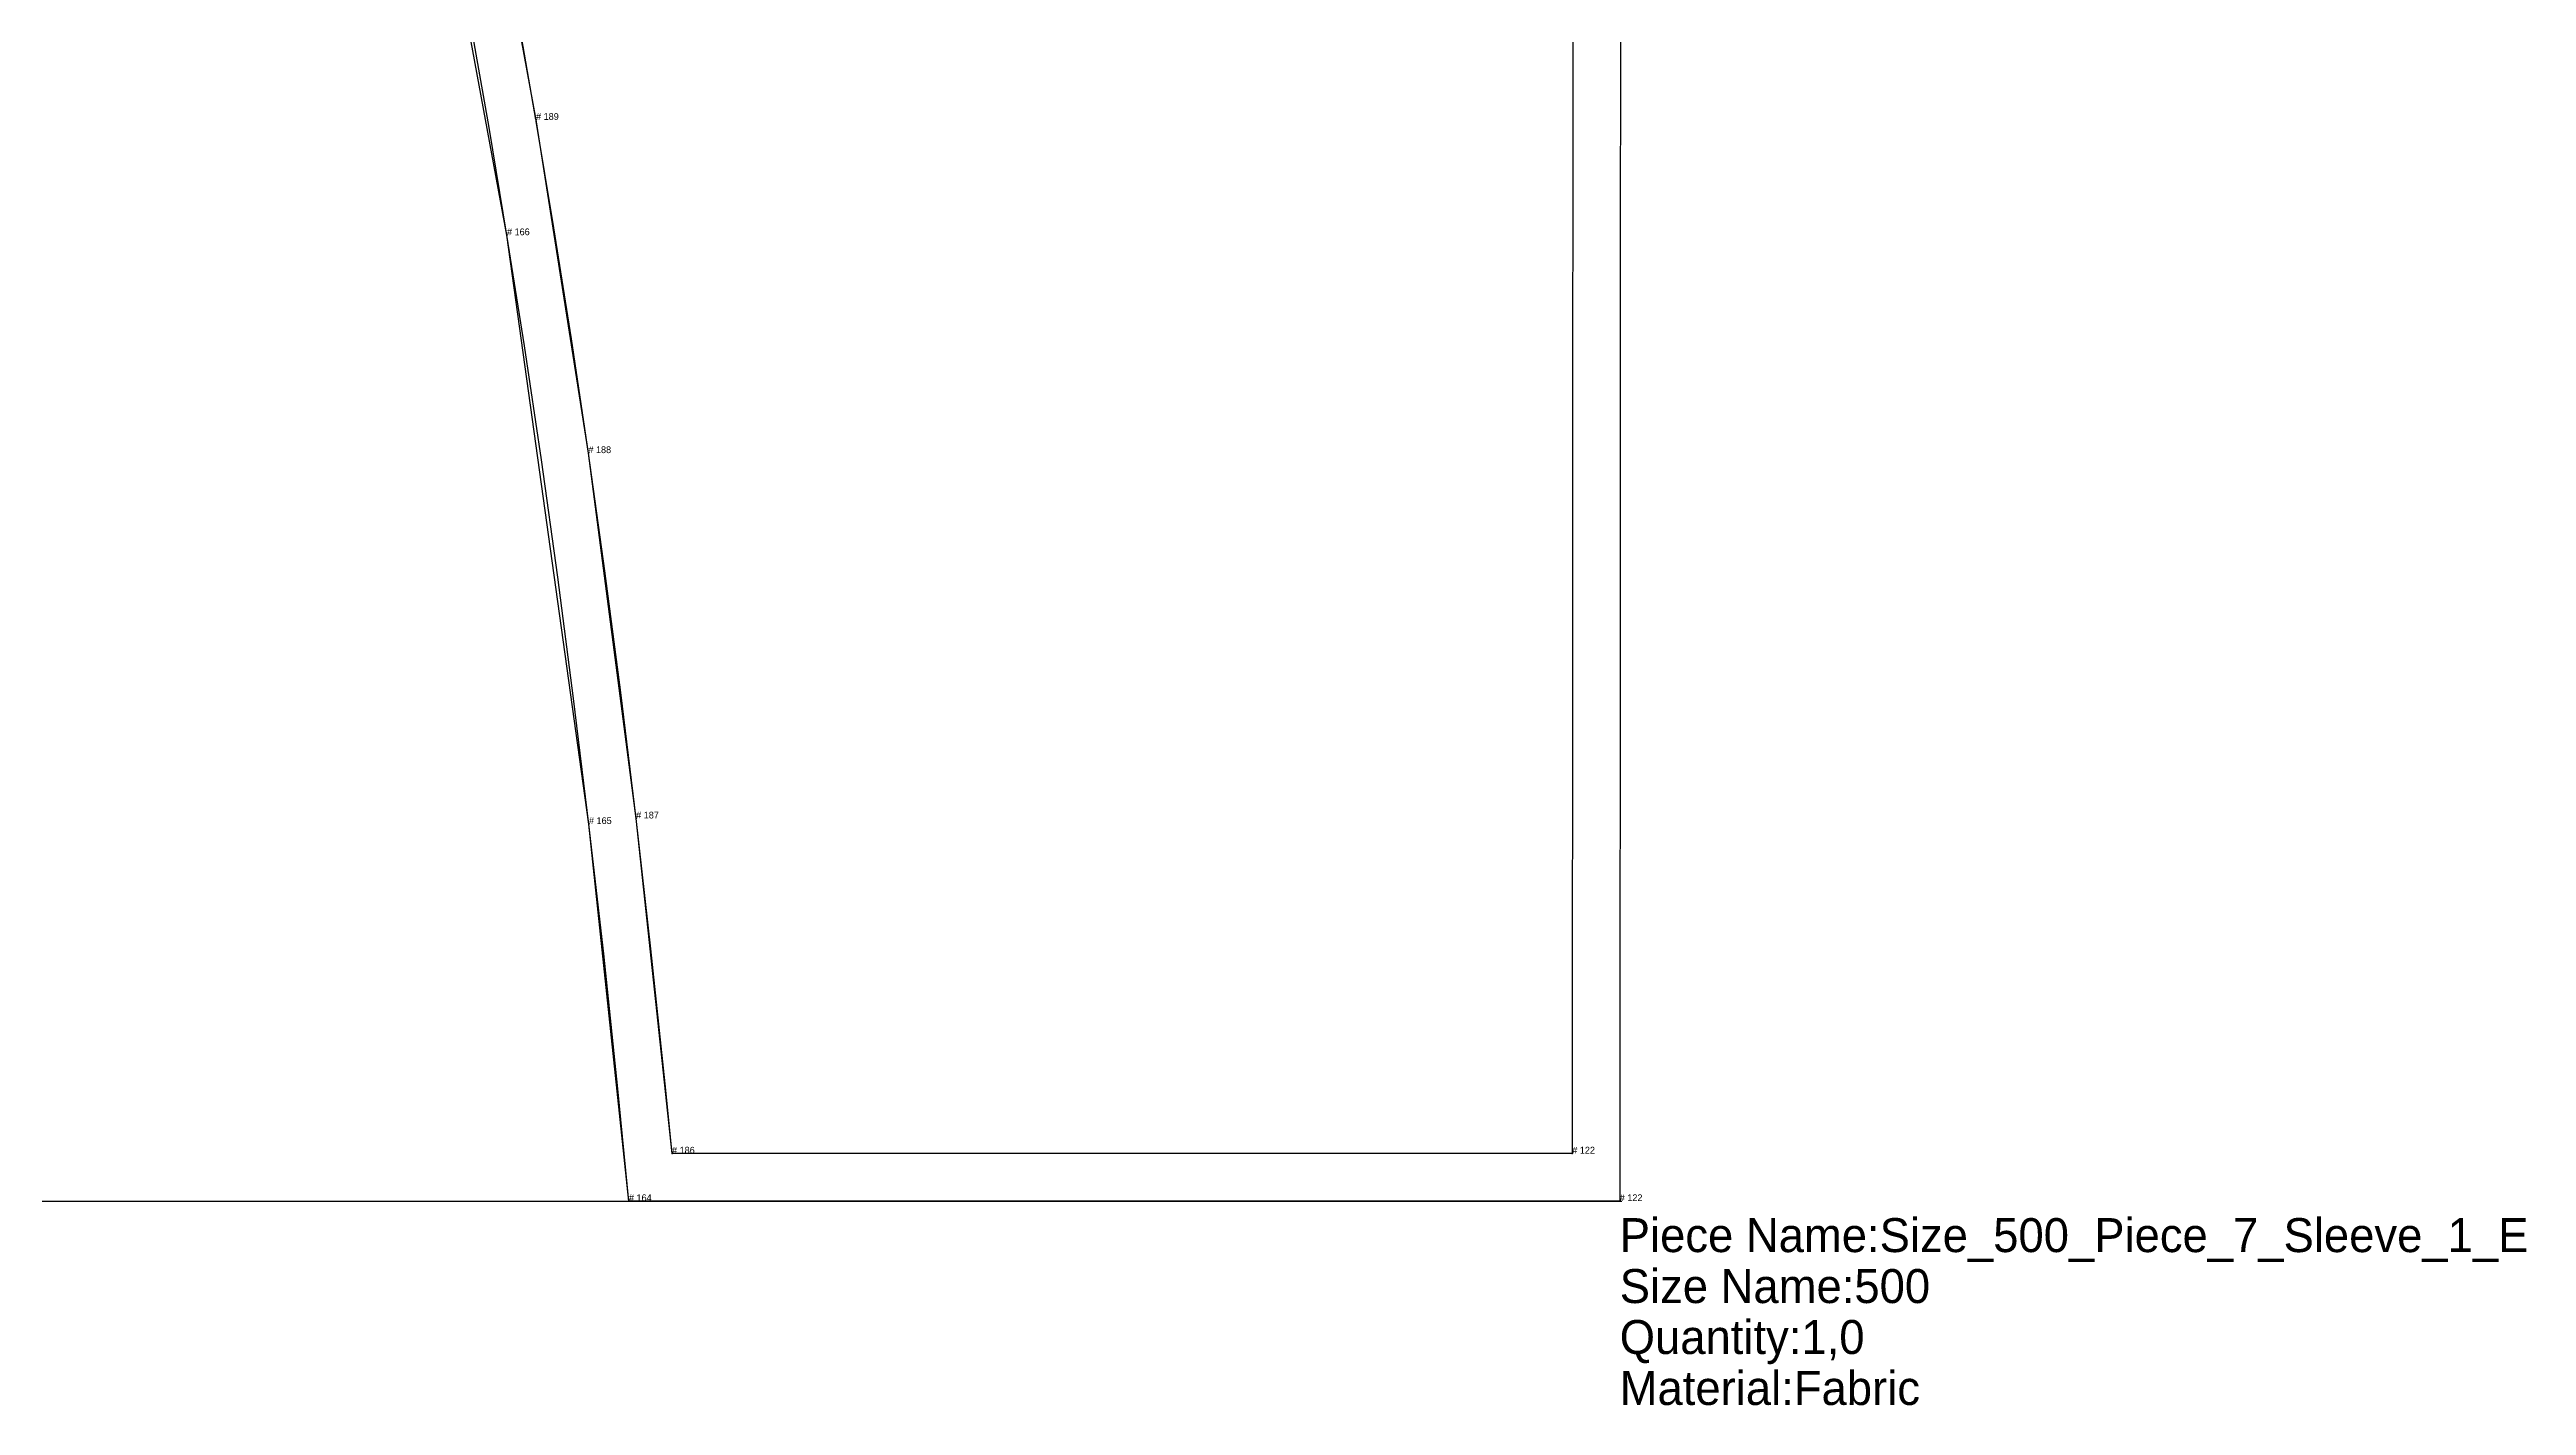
# Model space of a CAD drawing. Extents: x 0 to 1208, y -69 to 896.
# Drawn here: x 796.3 to 1161.1, y 33.4 to 233 of the extents above; entities that cross this region are included whole.
import ezdxf

# ---------------------------------------------------------------- set-up
doc = ezdxf.new("R2010")
doc.units = 0
for name, color, linetype in [('1', 7, 'CONTINUOUS'), ('14', 7, 'CONTINUOUS'), ('2', 7, 'CONTINUOUS'), ('3', 7, 'CONTINUOUS'), ('5', 7, 'CONTINUOUS'), ('84', 7, 'CONTINUOUS'), ('87', 7, 'CONTINUOUS')]:
    doc.layers.add(name, color=color, linetype=linetype)

# ---------------------------------------------------------------- blocks, each defined once
blk = doc.blocks.new('piece_Sleeve_1_s500_M')
at = {"layer": '1'}
blk.add_lwpolyline([(1027.54, 63.48), (881.64, 63.48), (875.75, 118.99), (863.68, 205.66), (848.3, 288.98), (829.25, 374.57), (815.53, 433.02), (800.89, 496.8), (787.55, 559.11), (779.99, 596.79), (791.52, 596.1), (806.69, 598.42), (835.55, 608.67), (850, 615.04), (879.48, 627.48), (905.77, 639.9), (935.29, 653.22), (948.18, 659.51), (966.78, 667.39), (973.76, 670.33), (991.18, 675.94), (1020.24, 683.25), (1027.87, 685.01)], close=True, dxfattribs=at)
at = {"layer": '14'}
blk.add_lwpolyline([(1020.55, 70.48), (887.98, 70.48), (882.7, 119.81), (875.67, 173.59), (867.96, 222.64), (859.57, 268.4), (849.04, 319.11), (829.24, 405.15), (807.73, 498.31), (794.45, 560.3), (788.63, 589.2), (794.71, 589.21), (803.69, 590.54), (829.77, 598.72), (852.76, 608.6), (882.28, 621.07), (908.75, 633.57), (938.23, 646.87), (951.12, 653.16), (969.47, 660.92), (976.37, 663.83), (993.09, 669.21), (1020.87, 676.21)], close=True, dxfattribs=at)
at = {"layer": '2'}
for p in [(887.98, 70.48), (1020.55, 70.48), (881.64, 63.48), (1027.54, 63.48)]:
    blk.add_point(p, dxfattribs=at)
at = {"layer": '3'}
for p in [(867.96, 222.64), (863.68, 205.66), (875.67, 173.59), (875.75, 118.99), (882.7, 119.81)]:
    blk.add_point(p, dxfattribs=at)
at = {"layer": '5'}
blk.add_line((779.99, 63.48), (1027.87, 63.48), dxfattribs=at)
at = {"layer": '84'}
blk.add_lwpolyline([(1027.87, 685.01), (1027.54, 63.48), (881.64, 63.48), (880.01, 80.03), (877.92, 99.87), (875.75, 118.99), (873.49, 137.46), (871.16, 155.31), (868.74, 172.6), (866.25, 189.36), (863.68, 205.66), (861.04, 221.52), (858.33, 237.02)], dxfattribs=at)
at = {"layer": '87'}
blk.add_lwpolyline([(1020.87, 676.21), (1020.55, 70.48), (887.98, 70.48), (886.97, 80.74), (884.88, 100.63), (882.7, 119.81), (880.44, 138.34), (878.09, 156.25), (875.67, 173.59), (873.17, 190.42), (870.59, 206.77), (867.99, 222.43), (867.99, 222.46), (867.98, 222.49), (867.98, 222.51), (867.97, 222.54), (867.97, 222.56), (867.96, 222.59), (867.96, 222.64), (867.94, 222.7), (865.22, 238.25)], dxfattribs=at)
at = {"layer": '1'}
for s, height, p in [('# 166', 1, (863.68, 205.66)), ('# 165', 1, (875.75, 118.99)), ('# 164', 1, (881.64, 63.48)), ('# 122', 1, (1027.54, 63.48)), ('Piece Name:Size_500_Piece_7_Sleeve_1_E', 5, (1027.54, 55.98)), ('Size Name:500', 5, (1027.54, 48.48)), ('Quantity:1,0', 5, (1027.54, 40.98)), ('Material:Fabric', 5, (1027.54, 33.48))]:
    blk.add_text(s, height=height, dxfattribs=at).set_placement(p)
at = {"layer": '14'}
for s, p in [('# 189', (867.96, 222.64)), ('# 188', (875.67, 173.59)), ('# 187', (882.7, 119.81)), ('# 186', (887.98, 70.48)), ('# 122', (1020.55, 70.48))]:
    blk.add_text(s, height=1, dxfattribs=at).set_placement(p)

msp = doc.modelspace()

# ---------------------------------------------------------------- block references
at = {"layer": '1'}
msp.add_blockref('piece_Sleeve_1_s500_M', (0, 0), dxfattribs=at)

doc.saveas('drawing.dxf')
